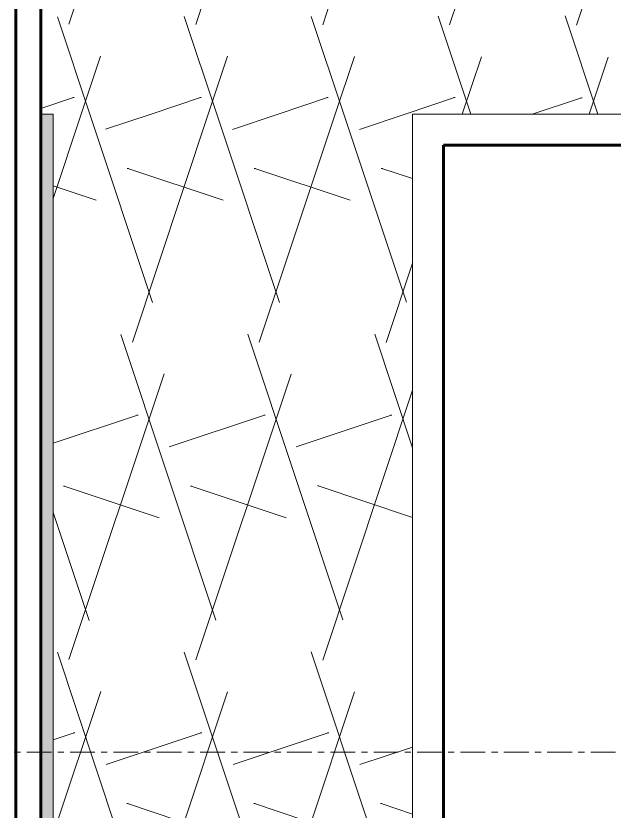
# Model space of a CAD drawing. Header units: inches. Extents: x -4169 to -1846, y 9706 to 12377.
# Drawn here: x -3402.05 to -3389.98, y 10466 to 10482.03 of the extents above; entities that cross this region are included whole.
import ezdxf

# ---------------------------------------------------------------- set-up
doc = ezdxf.new("R2010")
doc.units = ezdxf.units.IN
doc.header["$MEASUREMENT"] = 0
doc.linetypes.add('Grid Line 1_2_', pattern=[0.875, 0.5, -0.125, 0.125, -0.125])
for name, color, linetype, lineweight in [('0-1', 7, 'Continuous', 5), ('A-WALL-3', 252, 'Continuous', 18), ('A-WALL-4', 250, 'Continuous', 60), ('A-WALL-5', 10, 'Continuous', 18), ('A-WALL-PATT-2', 253, 'Continuous', 9), ('I-WALL-3', 2, 'Continuous', 60), ('S-GRID-1', 1, 'Grid Line 1_2_', 9)]:
    doc.layers.add(name, color=color, linetype=linetype, lineweight=lineweight)
pattern_1 = [(161.57, (0.32, 0.32), (-2.560496185, -0.000537386), [0, -18.214, 2.022, 0]), (18.43, (-0.32, 0.32), (-2.560496185, 0.000537386), [0, -18.214, 2.022, 0]), (108.43, (0.32, 0.32), (1.27922091, -6.400876726), [6.07, -14.166]), (71.57, (-0.32, 0.32), (1.27922091, 6.400876726), [6.07, -14.166])]

# ---------------------------------------------------------------- blocks, each defined once
blk = doc.blocks.new('CTR - 1st Phase - Unit Layouts_rvt-1-ENLARGED RCP - 1ST FLOOR PLAN')
at = {"layer": 'A-WALL-3'}
blk.add_hatch(color=256, dxfattribs=at).paths.add_polyline_path([(-3401.297, 10459.164), (-3401.297, 10480.05), (-3401.547, 10480.05), (-3401.547, 10459.164)], flags=0)
at = {"layer": 'A-WALL-PATT-2'}
h = blk.add_hatch(dxfattribs=at)
h.set_pattern_fill('FP_2', color=256, style=0, pattern_type=2)
h.set_pattern_definition(pattern_1)
h.paths.add_polyline_path([(-3401.297, 10480.05), (-3367.549, 10480.05), (-3367.549, 10483.55), (-3401.547, 10483.55), (-3401.547, 10480.05)], flags=0)
h = blk.add_hatch(dxfattribs=at)
h.set_pattern_fill('FP_2', color=256, style=0, pattern_type=2)
h.set_pattern_definition(pattern_1)
h.paths.add_polyline_path([(-3396.652, 10459.164), (-3394.047, 10459.164), (-3394.047, 10480.05), (-3401.297, 10480.05), (-3401.297, 10459.164)], flags=0)
at = {"layer": 'A-WALL-4'}
for p, q in [((-3401.547, 10480.05), (-3401.547, 10484.175)), ((-3401.547, 10479.425), (-3401.547, 10480.05)), ((-3401.547, 10459.164), (-3401.547, 10479.425)), ((-3371.674, 10479.425), (-3393.422, 10479.425)), ((-3393.422, 10479.425), (-3393.422, 10459.164))]:
    blk.add_line(p, q, dxfattribs=at)
at = {"layer": 'A-WALL-5'}
for p, q in [((-3401.547, 10480.05), (-3401.297, 10480.05)), ((-3401.297, 10480.05), (-3401.547, 10480.05)), ((-3401.297, 10479.425), (-3401.297, 10480.05)), ((-3394.047, 10480.05), (-3371.049, 10480.05)), ((-3394.047, 10479.425), (-3394.047, 10480.05)), ((-3401.297, 10479.425), (-3401.297, 10459.164)), ((-3394.047, 10479.425), (-3394.047, 10459.164))]:
    blk.add_line(p, q, dxfattribs=at)
blk = doc.blocks.new('CTR - 1st Phase - Shell_rvt-1-ENLARGED RCP - 1ST FLOOR PLAN')
at = {"layer": 'S-GRID-1'}
blk.add_line((-1846.456, 10467.189), (-4136.464, 10467.189), dxfattribs=at)

msp = doc.modelspace()

# ---------------------------------------------------------------- linework, layer by layer
at = {"layer": 'I-WALL-3'}
msp.add_line((-3402.049, 10697.427), (-3402.049, 10458.164), dxfattribs=at)

# ---------------------------------------------------------------- block references
at = {"layer": '0-1'}
for name in ['CTR - 1st Phase - Shell_rvt-1-ENLARGED RCP - 1ST FLOOR PLAN', 'CTR - 1st Phase - Unit Layouts_rvt-1-ENLARGED RCP - 1ST FLOOR PLAN']:
    msp.add_blockref(name, (0, 0), dxfattribs=at)

doc.saveas('drawing.dxf')
